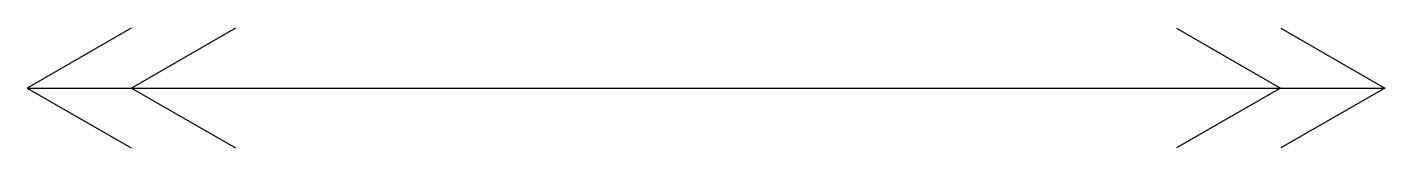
# Model space of a CAD drawing. Extents: x -8 to 0, y -0.35 to 0.35.
import ezdxf

# ---------------------------------------------------------------- set-up
doc = ezdxf.new("R2010")
doc.units = 0
doc.layers.get('0').update_dxf_attribs({"linetype": 'CONTINUOUS'})

msp = doc.modelspace()

# ---------------------------------------------------------------- linework, layer by layer
at = {"color": 0, "linetype": 'CONTINUOUS'}
msp.add_line((-8, 0), (0, 0), dxfattribs=at)
at = {"color": 0, "linetype": 'CONTINUOUS', "flags": 128}
for points in [[(-7.3877, 0.3535), (-8, 0), (-7.3877, -0.3535)], [(-6.7719, 0.3535), (-7.3842, 0), (-6.7719, -0.3535)], [(-1.2281, 0.3535), (-0.6158, 0), (-1.2281, -0.3535)], [(-0.6123, 0.3535), (0, 0), (-0.6123, -0.3535)]]:
    msp.add_lwpolyline(points, dxfattribs=at)

doc.saveas('drawing.dxf')
